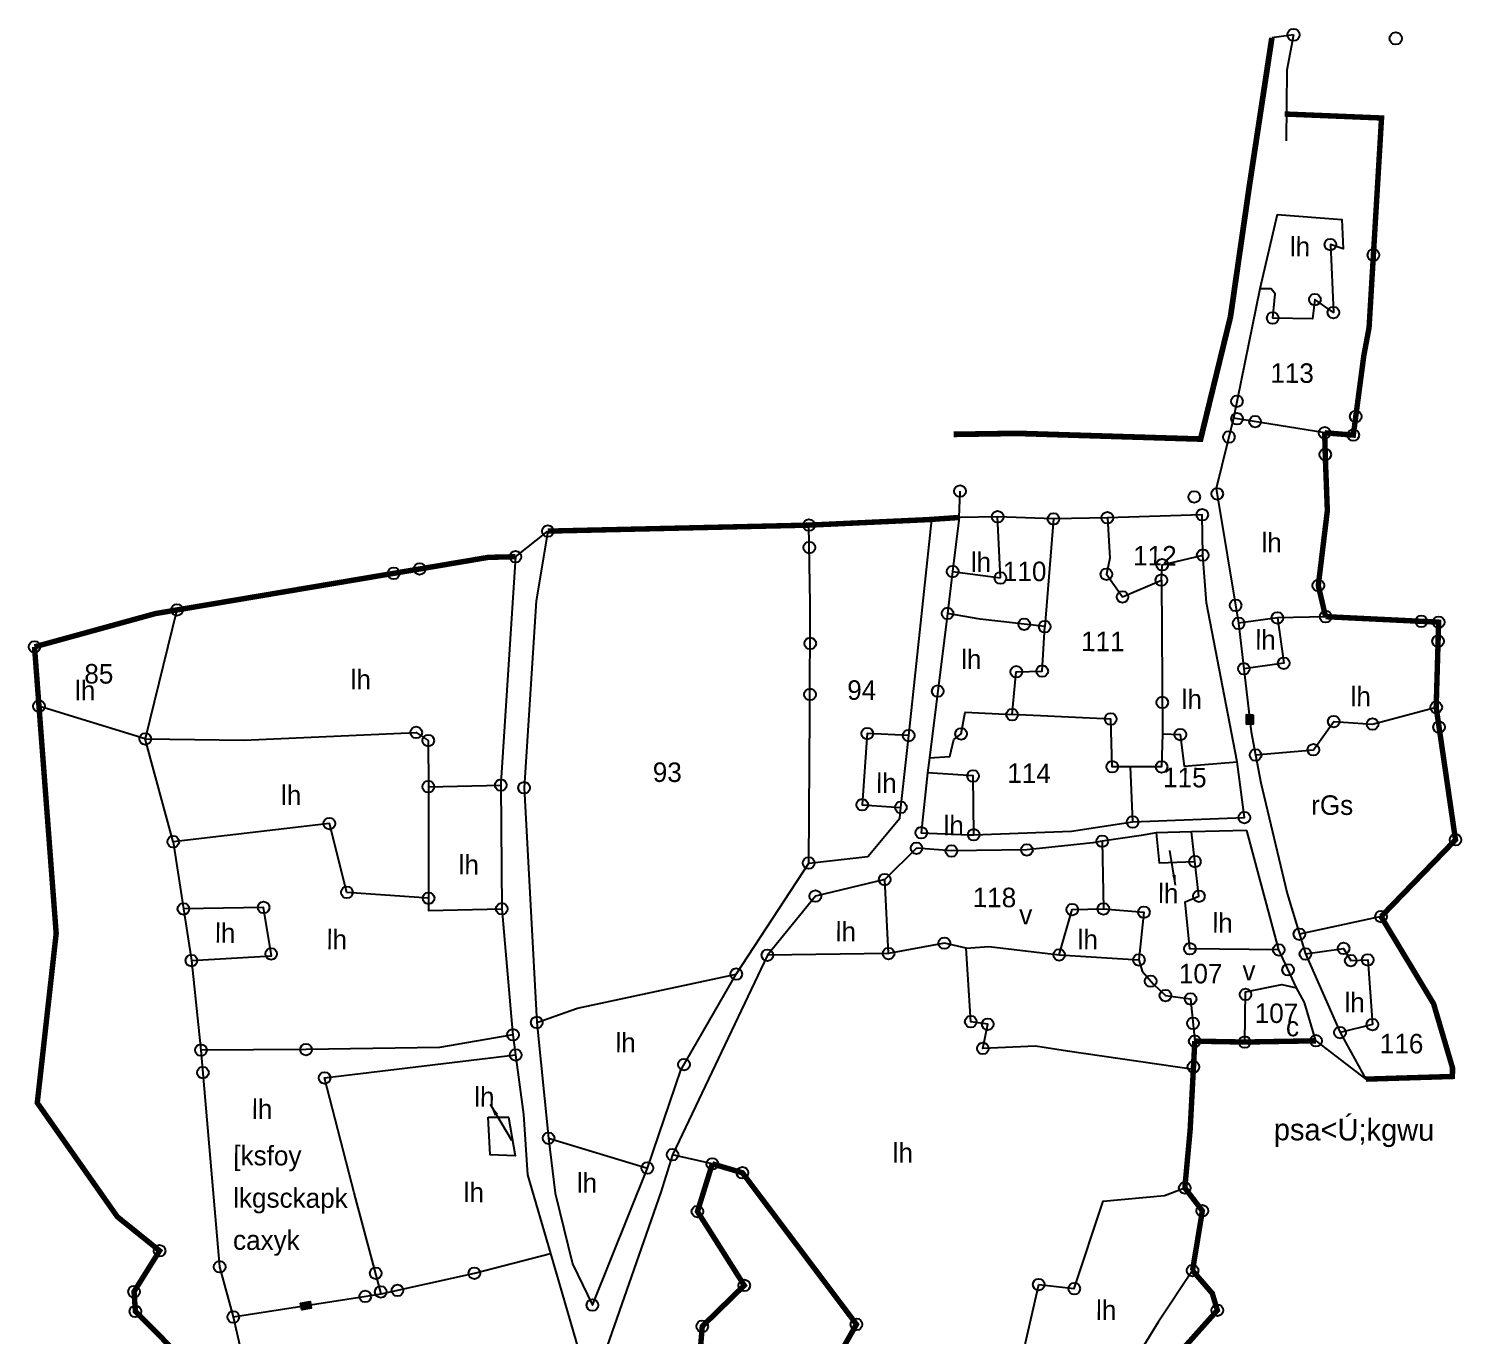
# Model space of a CAD drawing. Header units: metres. Extents: x 274609 to 276818, y 2061529 to 2064102.
# Drawn here: x 274796 to 275438, y 2063517 to 2064102 of the extents above; entities that cross this region are included whole.
import ezdxf
from ezdxf.enums import TextEntityAlignment as Align

# ---------------------------------------------------------------- set-up
doc = ezdxf.new("R2010")
doc.units = ezdxf.units.M
doc.header["$LTSCALE"] = 0.3
doc.header["$MEASUREMENT"] = 0
for name, color, linetype in [('OFF', 1, 'Continuous'), ('POLY_PARCEL', 6, 'Continuous'), ('POLY_ROAD', 30, 'Continuous'), ('SYM_ARROW', 1, 'Continuous'), ('SYM_STONE', 1, 'Continuous'), ('TEXT_MAPIN', 7, 'Continuous'), ('TEXT_MAPOUT', 7, 'Continuous'), ('TEXT_PARCEL', 7, 'Continuous'), ('V_BOUND_LINE', 7, 'Continuous')]:
    doc.layers.add(name, color=color, linetype=linetype)
doc.styles.get("Standard").update_dxf_attribs({"font": 'simplex.shx'})
doc.styles.add('TEXT_MAP', font='')
doc.styles.get('TEXT_MAP').set_extended_font_data('Kruti Dev 050')
doc.dimstyles.get("Standard").update_dxf_attribs({"dimtxt": 0.18, "dimasz": 0.18, "dimexe": 0.18, "dimexo": 0.0625, "dimgap": 0.09, "dimtad": 0, "dimtih": 1, "dimtoh": 1, "dimdec": 4, "dimzin": 0, "dimdsep": 46, "dimtxsty": 'Standard', "dimcen": 0.09, "dimadec": 0, "dimazin": 0, "dimtfac": 1, "dimtdec": 4, "dimtofl": 0, "dimtmove": 0, "dimatfit": 3, "dimfxl": 0, "dimtolj": 1, "dimtzin": 0, "dimarcsym": 0})

# ---------------------------------------------------------------- blocks, each defined once
blk = doc.blocks.new('STONE')
blk.add_circle((0, 0), 0.851)
blk = doc.blocks.new('STONESQUAREFILLED')
blk.add_hatch(color=256).paths.add_polyline_path([(0.7, -0.48), (0.7, 0.48), (-0.7, 0.48), (-0.7, -0.48)])
blk.add_lwpolyline([(-0.7, 0.48), (0.7, 0.48), (0.7, -0.48), (-0.7, -0.48)], close=True)
blk = doc.blocks.new('TEXTARROW')
blk.add_leader([(0.04, -0.01), (8.68, -0.01)], dimstyle='Standard', override={"dimtxt": 2.5, "dimasz": 2.5, "dimexe": 1.25, "dimexo": 0.625, "dimgap": 0.625, "dimtad": 1, "dimtih": 0, "dimtoh": 0, "dimzin": 8, "dimcen": 2.5, "dimtofl": 1})
blk = doc.blocks.new('ER')
at = {"layer": 'OFF'}
for points in [[(275210.29, 2063908.19), (275210.6, 2063920.66)], [(275000.93, 2063888.44), (275016.15, 2063900.61)], [(275380.17, 2063662.21), (275403.79, 2063644.26)]]:
    blk.add_lwpolyline(points, dxfattribs=at)
at = {"layer": 'POLY_PARCEL'}
for points in [[(275359.48, 2064052.06), (275390.06, 2064049.84), (275390.86, 2064036.11), (275384.75, 2064038), (275386.36, 2064005.95), (275377.56, 2064012.03), (275376.44, 2064002.87), (275357.73, 2064003.2), (275358.85, 2064014.65), (275356.93, 2064016.94), (275351.56, 2064016.93)], [(275382.57, 2063949.17), (275339.51, 2063955.84)], [(275229.92, 2063879.76), (275228.43, 2063908.64)], [(275280.22, 2063908.47), (275281.43, 2063889.44), (275279.93, 2063881.8), (275287.59, 2063871.14), (275305.9, 2063879.2)], [(275140.2, 2063744.7), (275140.37, 2063815.25), (275140.23, 2063867.15), (275139.37, 2063904.16)], [(275254.8, 2063907.76), (275250.98, 2063856.92)], [(275305.9, 2063879.2), (275306.26, 2063886.45), (275325.38, 2063891.12)], [(275207.34, 2063882.67), (275229.92, 2063879.76)], [(275305.9, 2063879.2), (275306.86, 2063806.71)], [(274841.28, 2063862.38), (274826.66, 2063801.44)], [(275250.98, 2063856.92), (275220.42, 2063860.27), (275205.04, 2063862.86)], [(275360.78, 2063861.7), (275342.46, 2063859.02)], [(275360.78, 2063861.7), (275363.89, 2063840.34), (275345.07, 2063837.61)], [(275383.52, 2063862.4), (275360.78, 2063861.7)], [(275235.82, 2063815.29), (275237.67, 2063835.52), (275249.89, 2063835.93), (275250.98, 2063856.92)], [(274826.66, 2063801.44), (274776.42, 2063816.55)], [(275196.88, 2063794.68), (275206.47, 2063795.37), (275208.36, 2063803.39), (275211.79, 2063806.07), (275213.67, 2063816.37), (275235.82, 2063815.29)], [(275291.63, 2063791.02), (275283.23, 2063791), (275282.4, 2063813.51), (275235.82, 2063815.29)], [(275350.83, 2063796.93), (275378.13, 2063799.55), (275387.64, 2063812.94), (275405.97, 2063811.84), (275435.97, 2063819.93)], [(274826.66, 2063801.44), (274873.24, 2063801.18), (274954.55, 2063805.22), (274960.29, 2063801.42), (274960.45, 2063779.67)], [(274840.15, 2063753.01), (274826.66, 2063801.44)], [(275187.05, 2063805.15), (275167.5, 2063805.95), (275165.3, 2063772.36), (275183.56, 2063771.23)], [(275306.86, 2063806.71), (275306.52, 2063791.06), (275291.63, 2063791.02)], [(275306.86, 2063806.71), (275315.26, 2063806.35), (275317.21, 2063791.47), (275342.16, 2063793.69)], [(275218.02, 2063758.52), (275217.57, 2063786.24), (275196.03, 2063787.58)], [(275291.63, 2063791.02), (275292.99, 2063764.98)], [(274960.45, 2063779.67), (274994.65, 2063780.63)], [(274960.45, 2063779.67), (274960.84, 2063727.01)], [(274960.84, 2063727.01), (274922.3, 2063729.58), (274913.81, 2063761.99), (274840.15, 2063753.01)], [(275304.13, 2063759.93), (275305.68, 2063745.69), (275322.53, 2063746.44)], [(275362.36, 2063705.03), (275320.38, 2063705.29), (275318.03, 2063727.41), (275324.51, 2063730.1), (275320.83, 2063760.47)], [(274840.15, 2063753.01), (274845.2, 2063721.3)], [(275278.71, 2063755.78), (275279.47, 2063723.87)], [(275178.13, 2063702.22), (275176.14, 2063737.13)], [(274960.84, 2063727.01), (274960.89, 2063721.29), (274995.46, 2063722.24)], [(274849.08, 2063696.95), (274886.88, 2063699.34), (274883, 2063722.22), (274845.2, 2063721.3)], [(274845.2, 2063721.3), (274849.08, 2063696.95)], [(275258.69, 2063702.06), (275264.74, 2063723.45), (275279.47, 2063723.87)], [(275279.47, 2063723.87), (275298.57, 2063722.4), (275296.34, 2063699.88)], [(275410.55, 2063721), (275372.06, 2063712.48)], [(275214.77, 2063704.99), (275204.46, 2063707.26), (275178.13, 2063702.22)], [(275214.77, 2063704.99), (275225.46, 2063705.79), (275258.69, 2063702.06)], [(275374.96, 2063703.16), (275392.92, 2063705.87), (275396.37, 2063700.15), (275404.39, 2063700.55), (275406.76, 2063670.03), (275391.48, 2063666.19)], [(275178.13, 2063702.22), (275120.96, 2063701.1)], [(275322.35, 2063648.4), (275262.86, 2063656.67), (275247.73, 2063658.91), (275222.92, 2063657.7), (275225.18, 2063669.15), (275217.16, 2063670.28), (275214.77, 2063704.99)], [(275258.69, 2063702.06), (275296.34, 2063699.88)], [(275296.34, 2063699.88), (275297.88, 2063694.54), (275303.24, 2063688.45), (275308.98, 2063683.13), (275320.82, 2063681.63), (275322.97, 2063661.71)], [(274849.08, 2063696.95), (274853.82, 2063654.75)], [(275012.28, 2063668.72), (275031.48, 2063675.49), (275106.3, 2063692.07)], [(275346.54, 2063661.43), (275346.78, 2063685.14), (275363.95, 2063688.62), (275370.81, 2063687.12)], [(275001.09, 2063662.82), (274966.45, 2063656.58), (274903.45, 2063655.27), (274853.82, 2063654.75)], [(274853.82, 2063654.75), (274863.26, 2063552.51), (274869.82, 2063528.87)], [(274939.65, 2063540.13), (274926.54, 2063587.79), (274912.27, 2063641.94), (275002.4, 2063653.31)], [(274989.6, 2063623.86), (274999.26, 2063623.89), (275002.53, 2063605.66), (274990.72, 2063606.16), (274989.6, 2063623.86)], [(275018.15, 2063614.12), (275064.89, 2063600.32)], [(275095.54, 2063602.47), (275076.74, 2063606.68)], [(275235.37, 2063457.78), (275243.21, 2063501), (275243.93, 2063518.94), (275249.96, 2063546.43), (275266.76, 2063544.57), (275280.07, 2063586), (275309.08, 2063588.75), (275318.65, 2063592.41)], [(274939.65, 2063540.13), (274983.53, 2063550.17), (275019.39, 2063559.65)], [(275322.53, 2063553.44), (275306.42, 2063529.07)], [(274869.82, 2063528.87), (274939.65, 2063540.13)], [(274869.82, 2063528.87), (274886.45, 2063458.39)], [(275306.42, 2063529.07), (275279.59, 2063484.8)]]:
    blk.add_lwpolyline(points, dxfattribs=at)
at = {"layer": 'POLY_ROAD'}
for points in [[(275359.48, 2064052.06), (275351.56, 2064016.93)], [(275351.56, 2064016.93), (275339.51, 2063955.84)], [(275339.51, 2063955.84), (275331.58, 2063922.62), (275342.46, 2063859.02)], [(275210.29, 2063908.19), (275207.34, 2063882.67)], [(275228.43, 2063908.64), (275210.29, 2063908.19)], [(275254.8, 2063907.76), (275228.43, 2063908.64)], [(275280.22, 2063908.47), (275254.8, 2063907.76)], [(275325.38, 2063891.12), (275325.01, 2063910.17), (275280.22, 2063908.47)], [(275187.05, 2063805.15), (275197.3, 2063907.22)], [(275016.15, 2063900.61), (275010.81, 2063867.7), (275005.65, 2063779.42), (275012.28, 2063668.72)], [(275000.93, 2063888.44), (274994.64, 2063781.68), (274994.65, 2063780.63)], [(275342.16, 2063793.69), (275327.34, 2063868.59), (275325.38, 2063891.12)], [(275207.34, 2063882.67), (275205.04, 2063862.86)], [(275205.04, 2063862.86), (275196.88, 2063794.68)], [(275342.46, 2063859.02), (275345.07, 2063837.61)], [(275345.07, 2063837.61), (275348.71, 2063807.9), (275350.83, 2063796.93)], [(275183.56, 2063771.23), (275187.05, 2063805.15)], [(275196.88, 2063794.68), (275196.03, 2063787.58)], [(275292.99, 2063764.98), (275345.73, 2063767.35), (275342.16, 2063793.69)], [(275350.83, 2063796.93), (275353.35, 2063783.88), (275366.09, 2063731.64)], [(275196.03, 2063787.58), (275193.25, 2063759.32), (275215.81, 2063758.43), (275218.02, 2063758.52)], [(274994.65, 2063780.63), (274995.46, 2063722.24)], [(275140.2, 2063744.7), (275168.15, 2063747.95), (275183.03, 2063766.09), (275183.56, 2063771.23)], [(275218.02, 2063758.52), (275264.1, 2063760.46), (275292.99, 2063764.98)], [(275320.83, 2063760.47), (275304.13, 2063759.93), (275297.14, 2063758.65), (275278.71, 2063755.78)], [(275347.01, 2063761.32), (275320.83, 2063760.47)], [(275362.36, 2063705.03), (275347.01, 2063761.32)], [(275278.71, 2063755.78), (275274.28, 2063755.09), (275243.15, 2063751.51), (275207.57, 2063750.78), (275191.05, 2063752.01), (275176.14, 2063737.13)], [(275106.3, 2063692.07), (275140.2, 2063744.7)], [(275176.14, 2063737.13), (275143.44, 2063729.11), (275120.96, 2063701.1)], [(275366.09, 2063731.64), (275372.06, 2063712.48)], [(274995.46, 2063722.24), (275000.9, 2063664.14), (275001.09, 2063662.82)], [(275372.06, 2063712.48), (275374.96, 2063703.16)], [(275120.96, 2063701.1), (275076.74, 2063606.68)], [(275370.81, 2063687.12), (275362.36, 2063705.03)], [(275374.96, 2063703.16), (275391.48, 2063666.19)], [(275064.89, 2063600.32), (275080.38, 2063646.6), (275106.3, 2063692.07)], [(275380.17, 2063662.21), (275374.65, 2063680.26), (275370.81, 2063687.12)], [(275012.28, 2063668.72), (275018.15, 2063614.12)], [(275391.48, 2063666.19), (275403.79, 2063644.26)], [(275001.09, 2063662.82), (275002.4, 2063653.31)], [(275002.4, 2063653.31), (275006.3, 2063625.19), (275008.35, 2063596.8), (275019.39, 2063559.65)], [(275018.15, 2063614.12), (275021.4, 2063588.14), (275029.75, 2063554.82), (275039.33, 2063535.48), (275064.89, 2063600.32)], [(275076.74, 2063606.68), (275071.3, 2063588.96), (275045.14, 2063512.68)], [(275019.39, 2063559.65), (275035.73, 2063504.62), (275037.72, 2063488.16)]]:
    blk.add_lwpolyline(points, dxfattribs=at)
at = {"layer": 'V_BOUND_LINE', "ltscale": 10, "const_width": 2.56, "flags": 128}
for points in [[(275382.57, 2063949.17), (275396.09, 2063948.17), (275400.85, 2063985.77), (275403.24, 2063998.94), (275408.54, 2064097.9), (275362.78, 2064099.51)], [(275383.52, 2063862.4), (275379.99, 2063877.11), (275384.05, 2063912.46), (275382.94, 2063937.74), (275382.57, 2063949.17)], [(275139.37, 2063904.16), (275195.52, 2063907.09), (275197.3, 2063907.22)], [(275197.3, 2063907.22), (275210.29, 2063908.19)], [(275016.15, 2063900.61), (275139.37, 2063904.16)], [(274841.28, 2063862.38), (274988.11, 2063888.06), (275000.93, 2063888.44)], [(274774.14, 2063844.56), (274831.15, 2063860.61), (274841.28, 2063862.38)], [(275435.97, 2063819.93), (275436.9, 2063860.12), (275383.52, 2063862.4)], [(274774.14, 2063844.56), (274776.42, 2063816.55)], [(275410.55, 2063721), (275445.46, 2063757.47), (275435.97, 2063819.93)], [(274776.42, 2063816.55), (274785.17, 2063709.35), (274776.72, 2063629.38), (274814.83, 2063575.84), (274834.87, 2063559.91), (274822.92, 2063540.55), (274823.62, 2063531.23), (274850.35, 2063504.65), (274843.05, 2063493.31), (274856.52, 2063454.3), (274882.01, 2063396.41), (274901.43, 2063362.48), (274898.15, 2063345.15), (274919.01, 2063273.92), (274929.78, 2063233.31), (274986.12, 2063154.46)], [(275403.79, 2063644.26), (275444.68, 2063645.76), (275444.67, 2063649.91), (275435.58, 2063680.03), (275410.55, 2063721)], [(275322.35, 2063648.4), (275322.97, 2063661.71)], [(275322.97, 2063661.71), (275346.54, 2063661.43)], [(275346.54, 2063661.43), (275380.17, 2063662.21)], [(275318.65, 2063592.41), (275321.01, 2063619.79), (275322.35, 2063648.4)], [(275088.57, 2063491.09), (275091.25, 2063525.74), (275110.95, 2063545.19), (275088.67, 2063579.93), (275095.54, 2063602.47)], [(275095.54, 2063602.47), (275109.77, 2063598.35), (275164.03, 2063527.13), (275143.68, 2063490.7), (275147.86, 2063483.09), (275174.56, 2063481.43), (275181.87, 2063470.02)], [(275322.53, 2063553.44), (275327, 2063581.7), (275318.65, 2063592.41)], [(275279.59, 2063484.8), (275289.11, 2063479.22), (275307.44, 2063493.47), (275318.12, 2063516.36), (275334.36, 2063534.77), (275331.92, 2063542.73), (275322.53, 2063553.44)]]:
    blk.add_lwpolyline(points, dxfattribs=at)
at = {"layer": 'SYM_ARROW'}
for p, xscale, yscale, zscale, rotation in [((275313.46, 2063735.21), 1.911012345446979, 1.911012345446979, 1.911012345446979, 99.83129978660097), ((274990.45, 2063630.06), 2.281309022081127, 2.281309022081127, 2.281309022081127, 301.1335445802341)]:
    blk.add_blockref('TEXTARROW', p, dxfattribs=dict(at, xscale=xscale, yscale=yscale, zscale=zscale, rotation=rotation))
at = {"layer": 'SYM_STONE', "xscale": 3.232706993409794, "yscale": 3.232706993409794, "zscale": 3.232706993409794}
for name, p, rotation in [('STONE', (275384.75, 2064038), 0.155048118272973), ('STONE', (275405.08, 2064033.21), 0.155048118272973), ('STONE', (275377.56, 2064012.03), 0.155048118272973), ('STONE', (275357.73, 2064003.2), 0.155048118272973), ('STONE', (275386.36, 2064005.95), 0.155048118272973), ('STONE', (275341.07, 2063963.8), 0.155048118272973), ('STONE', (275341.19, 2063955.58), 0.155048118272973), ('STONE', (275349.72, 2063954.26), 0.155048118272973), ('STONE', (275397.2, 2063956.96), 0.155048118272973), ('STONE', (275337.38, 2063946.92), 0.155048118272973), ('STONE', (275382.57, 2063949.17), 0.155048118272973), ('STONE', (275396.09, 2063948.17), 0.155048118272973), ('STONE', (275382.9, 2063938.92), 0.155048118272973), ('STONE', (275210.6, 2063920.66), 0.155048118272973), ('STONE', (275332.02, 2063920.06), 0.155048118272973), ('STONE', (275321.18, 2063918.54), 0.155048118272973), ('STONE', (275228.43, 2063908.64), 0.155048118272973), ('STONE', (275254.8, 2063907.76), 0.155048118272973), ('STONE', (275280.22, 2063908.47), 0.155048118272973), ('STONE', (275325.01, 2063910.17), 0.155048118272973), ('STONE', (275016.15, 2063900.61), 0.155048118272973), ('STONE', (275139.37, 2063904.16), 0.155048118272973), ('STONE', (275139.62, 2063893.59), 0.155048118272973), ('STONE', (275000.93, 2063888.44), 0.155048118272973), ('STONE', (275306.26, 2063886.45), 0.155048118272973), ('STONE', (275325.38, 2063891.12), 0.155048118272973), ('STONE', (274943.51, 2063880.26), 0.155048118272973), ('STONE', (274955.72, 2063882.4), 0.155048118272973), ('STONE', (275207.34, 2063882.67), 0.155048118272973), ('STONE', (275229.92, 2063879.76), 0.155048118272973), ('STONE', (275279.93, 2063881.8), 0.155048118272973), ('STONE', (275305.9, 2063879.2), 0.155048118272973), ('STONE', (275379.99, 2063877.11), 0.155048118272973), ('STONE', (275287.59, 2063871.14), 0.155048118272973), ('STONE', (275341, 2063867.51), 0.155048118272973), ('STONE', (274841.28, 2063862.38), 0.155048118272973), ('STONE', (275205.04, 2063862.86), 0.155048118272973), ('STONE', (275342.46, 2063859.02), 0.155048118272973), ('STONE', (275360.78, 2063861.7), 0.155048118272973), ('STONE', (275383.52, 2063862.4), 0.155048118272973), ('STONE', (275428.72, 2063860.47), 0.155048118272973), ('STONE', (275436.9, 2063860.12), 0.155048118272973), ('STONE', (275241.26, 2063857.99), 0.155048118272973), ('STONE', (275250.98, 2063856.92), 0.155048118272973), ('STONE', (274774.14, 2063844.56), 0.155048118272973), ('STONE', (275140.29, 2063848.35), 0.155048118272973), ('STONE', (275436.7, 2063851.14), 0.155048118272973), ('STONE', (275363.89, 2063840.34), 0.155048118272973), ('STONE', (275237.67, 2063835.52), 0.155048118272973), ('STONE', (275249.89, 2063835.93), 0.155048118272973), ('STONE', (275345.07, 2063837.61), 0.155048118272973), ('STONE', (275200.65, 2063826.18), 0.155048118272973), ('STONE', (275140.35, 2063824.24), 0.155048118272973), ('STONE', (275306.66, 2063821.45), 0.155048118272973), ('STONE', (275435.97, 2063819.93), 0.155048118272973), ('STONE', (274776.42, 2063816.55), 0.155048118272973), ('STONE', (275235.82, 2063815.29), 0.155048118272973), ('STONE', (275282.4, 2063813.51), 0.155048118272973), ('STONESQUAREFILLED', (275348, 2063813.68), 270.155048118273), ('STONE', (275387.64, 2063812.94), 0.155048118272973), ('STONE', (275405.97, 2063811.84), 0.155048118272973), ('STONE', (274954.55, 2063805.22), 0.155048118272973), ('STONE', (275167.5, 2063805.95), 0.155048118272973), ('STONE', (275187.05, 2063805.15), 0.155048118272973), ('STONE', (275211.79, 2063806.07), 0.155048118272973), ('STONE', (275315.26, 2063806.35), 0.155048118272973), ('STONE', (275437.39, 2063810.62), 0.155048118272973), ('STONE', (274826.66, 2063801.44), 0.155048118272973), ('STONE', (274960.29, 2063801.42), 0.155048118272973), ('STONE', (275378.13, 2063799.55), 0.155048118272973), ('STONE', (275283.23, 2063791), 0.155048118272973), ('STONE', (275306.52, 2063791.06), 0.155048118272973), ('STONE', (275350.83, 2063796.93), 0.155048118272973), ('STONE', (275217.57, 2063786.24), 0.155048118272973), ('STONE', (274960.45, 2063779.67), 0.155048118272973), ('STONE', (274994.65, 2063780.63), 0.155048118272973), ('STONE', (275005.65, 2063779.42), 0.155048118272973), ('STONE', (275165.3, 2063772.36), 0.155048118272973), ('STONE', (275183.56, 2063771.23), 0.155048118272973), ('STONE', (275292.99, 2063764.98), 0.155048118272973), ('STONE', (275345.73, 2063767.35), 0.155048118272973), ('STONE', (274913.81, 2063761.99), 0.155048118272973), ('STONE', (275193.25, 2063759.32), 0.155048118272973), ('STONE', (275218.02, 2063758.52), 0.155048118272973), ('STONE', (275445.46, 2063757.47), 0.155048118272973), ('STONE', (274840.15, 2063753.01), 0.155048118272973), ('STONE', (275191.05, 2063752.01), 0.155048118272973), ('STONE', (275207.57, 2063750.78), 0.155048118272973), ('STONE', (275243.15, 2063751.51), 0.155048118272973), ('STONE', (275278.71, 2063755.78), 0.155048118272973), ('STONE', (275140.2, 2063744.7), 0.155048118272973), ('STONE', (275322.53, 2063746.44), 0.155048118272973), ('STONE', (275176.14, 2063737.13), 0.155048118272973), ('STONE', (274922.3, 2063729.58), 0.155048118272973), ('STONE', (275324.51, 2063730.1), 0.155048118272973), ('STONE', (274960.84, 2063727.01), 0.155048118272973), ('STONE', (275143.44, 2063729.11), 0.155048118272973), ('STONE', (275264.74, 2063723.45), 0.155048118272973), ('STONE', (275279.47, 2063723.87), 0.155048118272973), ('STONE', (274845.2, 2063721.3), 0.155048118272973), ('STONE', (274883, 2063722.22), 0.155048118272973), ('STONE', (274995.46, 2063722.24), 0.155048118272973), ('STONE', (275298.57, 2063722.4), 0.155048118272973), ('STONE', (275410.55, 2063721), 0.155048118272973), ('STONE', (275372.06, 2063712.48), 0.155048118272973), ('STONE', (275204.46, 2063707.26), 0.155048118272973), ('STONE', (275320.38, 2063705.29), 0.155048118272973), ('STONE', (275362.36, 2063705.03), 0.155048118272973), ('STONE', (275374.96, 2063703.16), 0.155048118272973), ('STONE', (275392.92, 2063705.87), 0.155048118272973), ('STONE', (274849.08, 2063696.95), 0.155048118272973), ('STONE', (274886.71, 2063700.31), 0.155048118272973), ('STONE', (275120.96, 2063701.1), 0.155048118272973), ('STONE', (275178.13, 2063702.22), 0.155048118272973), ('STONE', (275258.69, 2063702.06), 0.155048118272973), ('STONE', (275296.34, 2063699.88), 0.155048118272973), ('STONE', (275396.37, 2063700.15), 0.155048118272973), ('STONE', (275404.39, 2063700.55), 0.155048118272973), ('STONE', (275106.3, 2063692.07), 0.155048118272973), ('STONE', (275301.97, 2063689.9), 0.155048118272973), ('STONE', (275366.79, 2063695.63), 0.155048118272973), ('STONE', (275308.98, 2063683.13), 0.155048118272973), ('STONE', (275346.76, 2063683.89), 0.155048118272973), ('STONE', (275320.82, 2063681.63), 0.155048118272973), ('STONE', (275012.28, 2063668.72), 0.155048118272973), ('STONE', (275217.16, 2063670.28), 0.155048118272973), ('STONE', (275225.18, 2063669.15), 0.155048118272973), ('STONE', (275322.07, 2063670.12), 0.155048118272973), ('STONE', (275406.76, 2063670.03), 0.155048118272973), ('STONE', (275001.09, 2063662.82), 0.155048118272973), ('STONE', (275380.17, 2063662.21), 0.155048118272973), ('STONE', (275391.48, 2063666.19), 0.155048118272973), ('STONE', (274903.45, 2063655.27), 0.155048118272973), ('STONE', (275222.92, 2063657.7), 0.155048118272973), ('STONE', (275322.97, 2063661.71), 0.155048118272973), ('STONE', (275346.54, 2063661.43), 0.155048118272973), ('STONE', (274853.82, 2063654.75), 0.155048118272973), ('STONE', (275002.4, 2063653.31), 0.155048118272973), ('STONE', (275081.9, 2063649.26), 0.155048118272973), ('STONE', (275322.4, 2063649.55), 0.155048118272973), ('STONE', (274854.8, 2063644.1), 0.155048118272973), ('STONE', (274912.27, 2063641.94), 0.155048118272973), ('STONE', (275018.15, 2063614.12), 0.155048118272973), ('STONE', (275076.74, 2063606.68), 0.155048118272973), ('STONE', (275095.54, 2063602.47), 0.155048118272973), ('STONE', (275064.89, 2063600.32), 0.155048118272973), ('STONE', (275109.77, 2063598.35), 0.155048118272973), ('STONE', (275318.65, 2063592.41), 0.155048118272973), ('STONE', (275327, 2063581.7), 0.155048118272973), ('STONE', (275088.67, 2063579.93), 0.155048118272973), ('STONE', (274834.87, 2063559.91), 0.155048118272973), ('STONE', (274863.26, 2063552.51), 0.155048118272973), ('STONE', (274936.97, 2063549.88), 0.155048118272973), ('STONE', (274983.53, 2063550.17), 0.155048118272973), ('STONE', (275322.53, 2063553.44), 0.155048118272973), ('STONE', (274822.92, 2063540.55), 0.155048118272973), ('STONE', (274939.39, 2063541.1), 0.155048118272973), ('STONE', (274947.28, 2063541.87), 0.155048118272973), ('STONE', (275110.95, 2063545.19), 0.155048118272973), ('STONE', (275249.96, 2063546.43), 0.155048118272973), ('STONE', (275266.76, 2063544.57), 0.155048118272973), ('STONESQUAREFILLED', (274904.09, 2063534.4), 9.735987747134269), ('STONE', (274932.07, 2063538.91), 0.155048118272973), ('STONE', (275039.33, 2063535.48), 0.155048118272973), ('STONE', (275334.36, 2063534.77), 0.155048118272973), ('STONE', (274823.62, 2063531.23), 0.155048118272973), ('STONE', (274869.82, 2063528.87), 0.155048118272973), ('STONE', (275164.03, 2063527.13), 0.155048118272973), ('STONE', (275091.25, 2063525.74), 0.155048118272973)]:
    blk.add_blockref(name, p, dxfattribs=dict(at, rotation=rotation))
at = {"layer": 'TEXT_MAPIN', "style": 'TEXT_MAP'}
for s, height, p in [('lh', 9.211, (275370.42, 2064037.17)), ('lh', 9.211, (275357.84, 2063897.43)), ('lh', 9.211, (275220.7, 2063887.42)), ('lh', 9.211, (275355.26, 2063851.55)), ('lh', 9.211, (275216.4, 2063841.52)), ('lh', 9.211, (274928.26, 2063830.28)), ('lh', 9.211, (274798.18, 2063824.29)), ('lh', 9.211, (275320.58, 2063823.27)), ('lh', 9.211, (275400.33, 2063825.09)), ('lh', 9.211, (275176.73, 2063782.83)), ('lh', 9.211, (274895.72, 2063775.48)), ('rGs', 9.211, (275387.16, 2063773.49)), ('lh', 9.211, (275208.55, 2063763.01)), ('lh', 9.211, (274979.74, 2063743.19)), ('lh', 9.211, (275310.02, 2063731.6)), ('v', 9.21, (275242.81, 2063720.95)), ('lh', 9.211, (275335.76, 2063717.81)), ('lh', 9.211, (274864.98, 2063710.27)), ('lh', 9.211, (274917.71, 2063707.48)), ('lh', 9.211, (275157.95, 2063712.64)), ('lh', 9.211, (275272.15, 2063709.58)), ('v', 9.21, (275348.33, 2063695.22)), ('lh', 9.211, (275398.3, 2063680.67)), ('c', 9.21, (275369.04, 2063668.82)), ('lh', 9.211, (275054.28, 2063659.66)), ('lh', 9.211, (274987.76, 2063633.66)), ('lh', 9.211, (274882.92, 2063627.27)), ('lh', 9.211, (275185.43, 2063608.44)), ('lh', 9.211, (275036.44, 2063593.34)), ('lh', 9.211, (274983.05, 2063588.57)), ('lh', 9.211, (275281.9, 2063534.77))]:
    blk.add_text(s, height=height, rotation=0.15505, dxfattribs=at).set_placement(p, align=Align.MIDDLE)
for s, p in [('[ksfoy', (274869.41, 2063600.47)), ('lkgsckapk', (274869.47, 2063580.52)), ('caxyk', (274869.52, 2063560.56))]:
    blk.add_text(s, height=9.211, rotation=0.15505, dxfattribs=at).set_placement(p)
at = {"layer": 'TEXT_MAPOUT', "style": 'TEXT_MAP'}
blk.add_text('psa<Ú;kgwu', height=10.235, rotation=0.15505, dxfattribs=at).set_placement((275360.55, 2063615.15))
at = {"layer": 'TEXT_PARCEL', "style": 'TEXT_MAP'}
for s, p in [('113', (275367.02, 2063977.27)), ('112', (275302.76, 2063890.77)), ('110', (275241.35, 2063882.95)), ('111', (275278.45, 2063850.09)), ('85', (274804.59, 2063832.02)), ('94', (275164.77, 2063826.46)), ('93', (275073.2, 2063787.17)), ('114', (275243.98, 2063787.7)), ('115', (275317.54, 2063786.02)), ('118', (275227.98, 2063728.98)), ('107', (275325.54, 2063693.61)), ('107', (275361.44, 2063675.12)), ('116', (275420.59, 2063661.15))]:
    blk.add_text(s, height=9.211, rotation=0.15505, dxfattribs=at).set_placement(p, align=Align.MIDDLE)

msp = doc.modelspace()

# ---------------------------------------------------------------- linework, layer by layer
at = {"layer": 'OFF'}
msp.add_lwpolyline([(275362.78, 2064099.51), (275353.08, 2064098.1)], dxfattribs=at)
at = {"layer": 'POLY_ROAD'}
msp.add_lwpolyline([(275362.78, 2064099.51), (275359.78, 2064083.73), (275359.48, 2064052.06)], dxfattribs=at)
at = {"layer": 'V_BOUND_LINE', "ltscale": 10, "const_width": 2.56, "flags": 128}
msp.add_lwpolyline([(275210.6, 2063920.66), (275239.02, 2063921.09), (275321.18, 2063918.54), (275334.55, 2063973.31), (275343.09, 2064032.41), (275353.08, 2064098.1)], dxfattribs=at)

# ---------------------------------------------------------------- block references
at = {"xscale": 0.948556639192822, "yscale": 0.948556639192822, "zscale": 0.948556639192822, "rotation": 359.6618548126323}
msp.add_blockref('ER', (2611.1, 107724.38), dxfattribs=at)
at = {"layer": 'SYM_STONE', "xscale": 3.232706993409794, "yscale": 3.232706993409794, "zscale": 3.232706993409794, "rotation": 0.155048118272973}
for p in [(275362.78, 2064099.51), (275408.54, 2064097.9)]:
    msp.add_blockref('STONE', p, dxfattribs=at)

doc.saveas('drawing.dxf')
